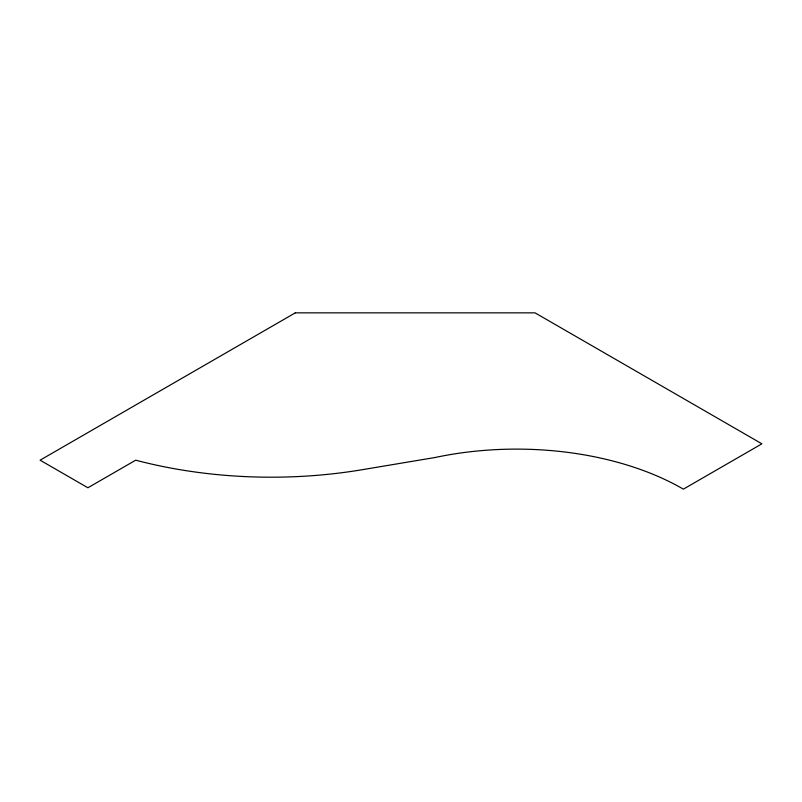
<?xml version="1.0" encoding="UTF-8"?>
<svg xmlns="http://www.w3.org/2000/svg" width="802" height="802" viewBox="0 0 802 802"><rect width="100%" height="100%" fill="white"/><g stroke="black" fill="none" stroke-linecap="round" stroke-linejoin="round"><path stroke-width="1.2" d="M295.296 312.85L40.1 460.178L87.899 487.776L135.698 460.178A326.053 188.249 0 0 0 361.331 469.852L434.965 457.521A235.487 135.959 0 0 1 683.374 489.15L761.9 443.817L535.044 312.85L295.296 312.85"/></g></svg>
